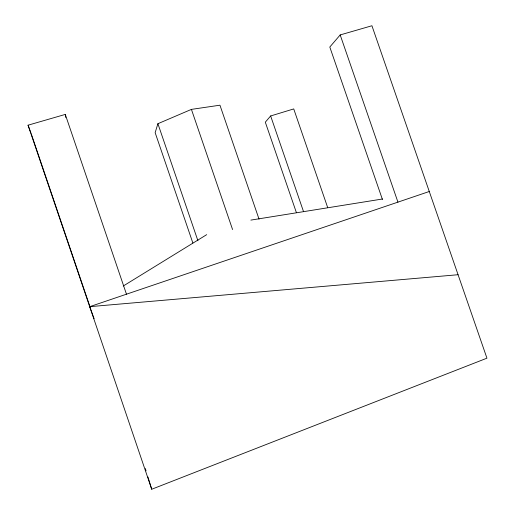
<?xml version="1.0" encoding="UTF-8"?>
<svg xmlns="http://www.w3.org/2000/svg" width="515" height="515" viewBox="0 0 515 515"><rect width="100%" height="100%" fill="white"/><g stroke="black" fill="none" stroke-linecap="round" stroke-linejoin="round"><path stroke-width="0.77" d="M259.045 219.165L219.95 105.195L191.419 109.38L157.905 123.709L155.15 132.658L192.848 242.971M327.695 207.603L293.73 108.922L270.645 115.965L265.315 122.184L296.382 212.579M126.471 294.194L65.283 114.42L28.055 125.19L151.719 489.25L486.945 358.176L371.927 25.75L340.19 34.93L329.806 47.026L382.426 199.472M123.227 286.031L206.702 234.653M94.103 318.663L89.7 306.67L429.278 191.503M250.876 220.098L382.497 199.002M89.7 306.67L458.073 274.72M28.055 125.19L31.048 133.327M340.19 34.93L397.94 202.125M270.645 115.965L303.522 211.594M191.419 109.38L232.58 229.561M157.905 123.709L197.927 240.775M31.318 134.061L90.106 307.127M145.339 468.547L146.048 470.845M147.94 476.98L151.719 489.25M65.283 114.42L65.791 117.517"/></g></svg>
